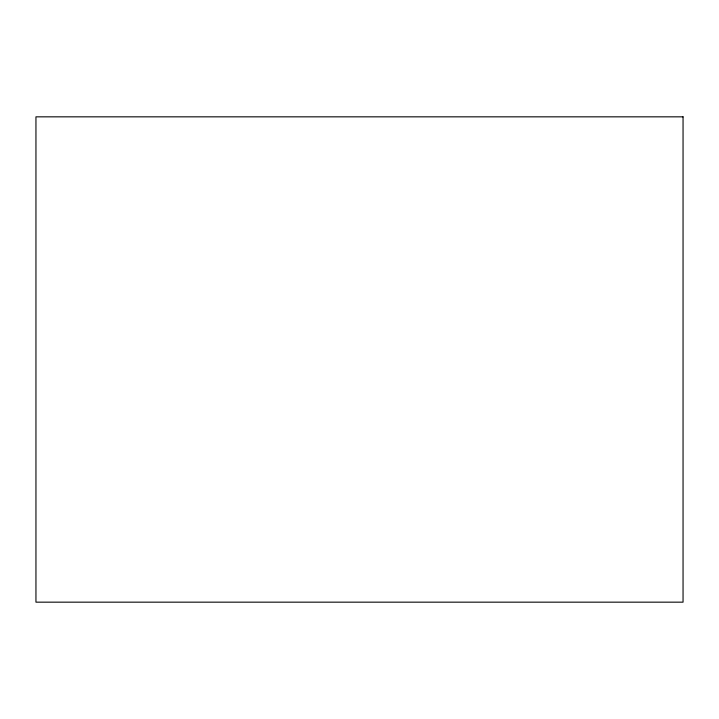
<?xml version="1.0" encoding="UTF-8"?>
<svg xmlns="http://www.w3.org/2000/svg" width="719" height="719" viewBox="0 0 719 719"><rect width="100%" height="100%" fill="white"/><g stroke="black" fill="none" stroke-linecap="round" stroke-linejoin="round"><path stroke-width="1.08" d="M683.05 116.838L35.95 116.838L35.95 602.163L683.05 602.163L683.05 116.838"/></g></svg>
